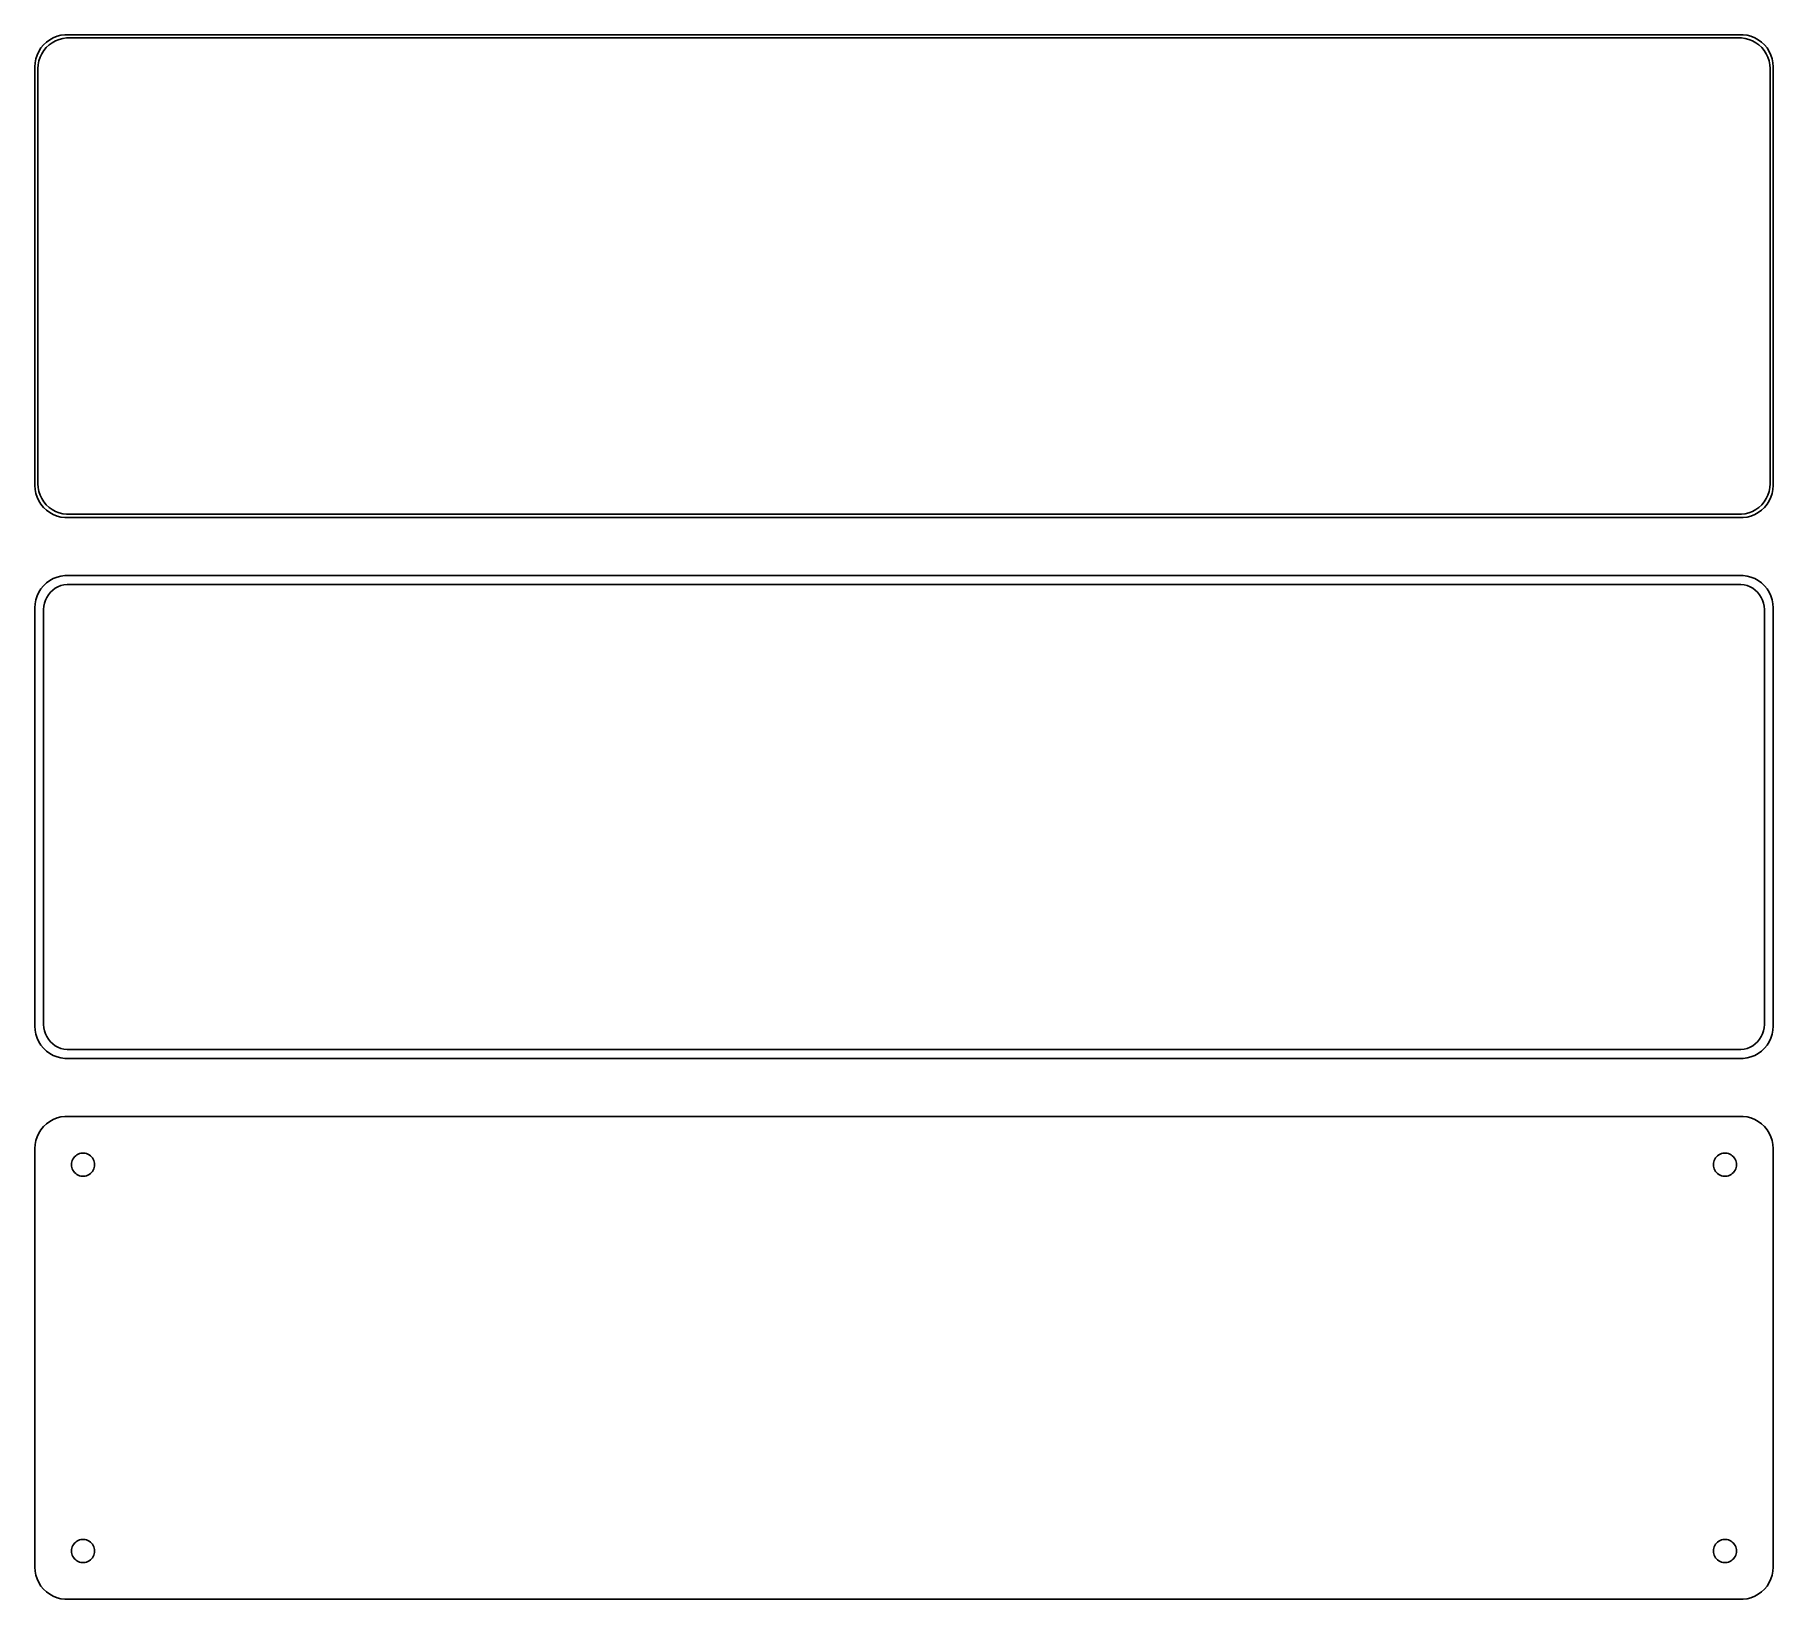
# Model space of a CAD drawing. Header units: metres. Extents: x -135 to 135, y 131 to 373.
import ezdxf

# ---------------------------------------------------------------- set-up
doc = ezdxf.new("R2010")
doc.units = ezdxf.units.M

msp = doc.modelspace()

# ---------------------------------------------------------------- linework, layer by layer
for p, q in [((-132.679, 372.722), (-133.187, 372.353)), ((-132.129, 373.024), (-132.679, 372.722)), ((-131.545, 373.255), (-132.129, 373.024)), ((-131.772, 372.548), (-131.218, 372.768)), ((-130.937, 373.411), (-131.545, 373.255)), ((-131.218, 372.768), (-130.64, 372.916)), ((-130.314, 373.49), (-130.937, 373.411)), ((-130.64, 372.916), (-130.048, 372.991)), ((130.314, 373.49), (-130.314, 373.49)), ((-130.048, 372.991), (130.048, 372.991)), ((130.048, 372.991), (130.64, 372.916)), ((130.937, 373.411), (130.314, 373.49)), ((130.64, 372.916), (131.218, 372.768)), ((131.545, 373.255), (130.937, 373.411)), ((131.218, 372.768), (131.772, 372.548)), ((132.129, 373.024), (131.545, 373.255)), ((132.679, 372.722), (132.129, 373.024)), ((133.187, 372.353), (132.679, 372.722)), ((-134.649, 370.341), (-134.843, 369.743)), ((-134.382, 370.909), (-134.649, 370.341)), ((-134.045, 371.439), (-134.382, 370.909)), ((-134.351, 369.431), (-134.166, 369.999)), ((-134.166, 369.999), (-133.912, 370.538)), ((-133.645, 371.923), (-134.045, 371.439)), ((-133.912, 370.538), (-133.593, 371.042)), ((-133.187, 372.353), (-133.645, 371.923)), ((-133.593, 371.042), (-133.213, 371.502)), ((-133.213, 371.502), (-132.778, 371.91)), ((-132.778, 371.91), (-132.295, 372.261)), ((-132.295, 372.261), (-131.772, 372.548)), ((131.772, 372.548), (132.295, 372.261)), ((132.295, 372.261), (132.778, 371.91)), ((132.778, 371.91), (133.213, 371.502)), ((133.645, 371.923), (133.187, 372.353)), ((133.213, 371.502), (133.593, 371.042)), ((133.593, 371.042), (133.912, 370.538)), ((134.045, 371.439), (133.645, 371.923)), ((133.912, 370.538), (134.166, 369.999)), ((134.382, 370.909), (134.045, 371.439)), ((134.166, 369.999), (134.351, 369.431)), ((134.649, 370.341), (134.382, 370.909)), ((134.843, 369.743), (134.649, 370.341)), ((-134.961, 369.127), (-135, 368.5)), ((-135, 368.5), (-135, 303.5)), ((-134.843, 369.743), (-134.961, 369.127)), ((-134.5, 368.25), (-134.463, 368.845)), ((-134.5, 303.75), (-134.5, 368.25)), ((-134.463, 368.845), (-134.351, 369.431)), ((134.351, 369.431), (134.463, 368.845)), ((134.463, 368.845), (134.5, 368.25)), ((134.5, 368.25), (134.5, 303.75)), ((134.961, 369.127), (134.843, 369.743)), ((135, 368.5), (134.961, 369.127)), ((135, 303.5), (135, 368.5)), ((-135, 303.5), (-134.961, 302.873)), ((-134.961, 302.873), (-134.843, 302.257)), ((-134.463, 303.155), (-134.5, 303.75)), ((-134.351, 302.569), (-134.463, 303.155)), ((-134.166, 302.001), (-134.351, 302.569)), ((134.351, 302.569), (134.166, 302.001)), ((134.463, 303.155), (134.351, 302.569)), ((134.5, 303.75), (134.463, 303.155)), ((134.843, 302.257), (134.961, 302.873)), ((134.961, 302.873), (135, 303.5)), ((-134.843, 302.257), (-134.649, 301.659)), ((-134.649, 301.659), (-134.382, 301.091)), ((-134.382, 301.091), (-134.045, 300.561)), ((-133.912, 301.462), (-134.166, 302.001)), ((-134.045, 300.561), (-133.645, 300.077)), ((-133.593, 300.958), (-133.912, 301.462)), ((-133.645, 300.077), (-133.187, 299.647)), ((-133.213, 300.498), (-133.593, 300.958)), ((-132.778, 300.09), (-133.213, 300.498)), ((-132.295, 299.739), (-132.778, 300.09)), ((-131.772, 299.452), (-132.295, 299.739)), ((132.295, 299.739), (131.772, 299.452)), ((132.778, 300.09), (132.295, 299.739)), ((133.213, 300.498), (132.778, 300.09)), ((133.187, 299.647), (133.645, 300.077)), ((133.593, 300.958), (133.213, 300.498)), ((133.912, 301.462), (133.593, 300.958)), ((133.645, 300.077), (134.045, 300.561)), ((134.166, 302.001), (133.912, 301.462)), ((134.045, 300.561), (134.382, 301.091)), ((134.382, 301.091), (134.649, 301.659)), ((134.649, 301.659), (134.843, 302.257)), ((-133.187, 299.647), (-132.679, 299.278)), ((-132.679, 299.278), (-132.129, 298.976)), ((-132.129, 298.976), (-131.545, 298.745)), ((-131.218, 299.232), (-131.772, 299.452)), ((-131.545, 298.745), (-130.937, 298.589)), ((-130.64, 299.084), (-131.218, 299.232)), ((-130.937, 298.589), (-130.314, 298.51)), ((-130.048, 299.009), (-130.64, 299.084)), ((-130.314, 298.51), (130.314, 298.51)), ((130.048, 299.009), (-130.048, 299.009)), ((130.64, 299.084), (130.048, 299.009)), ((130.314, 298.51), (130.937, 298.589)), ((131.218, 299.232), (130.64, 299.084)), ((130.937, 298.589), (131.545, 298.745)), ((131.772, 299.452), (131.218, 299.232)), ((131.545, 298.745), (132.129, 298.976)), ((132.129, 298.976), (132.679, 299.278)), ((132.679, 299.278), (133.187, 299.647)), ((-132.129, 289.024), (-132.679, 288.722)), ((-131.545, 289.255), (-132.129, 289.024)), ((-130.937, 289.411), (-131.545, 289.255)), ((-130.314, 289.49), (-130.937, 289.411)), ((130.314, 289.49), (-130.314, 289.49)), ((130.937, 289.411), (130.314, 289.49)), ((131.545, 289.255), (130.937, 289.411)), ((132.129, 289.024), (131.545, 289.255)), ((132.679, 288.722), (132.129, 289.024)), ((-134.649, 286.341), (-134.843, 285.743)), ((-134.382, 286.909), (-134.649, 286.341)), ((-134.045, 287.439), (-134.382, 286.909)), ((-133.645, 287.923), (-134.045, 287.439)), ((-133.187, 288.353), (-133.645, 287.923)), ((-132.679, 288.722), (-133.187, 288.353)), ((-133.141, 286.114), (-132.88, 286.524)), ((-132.88, 286.524), (-132.571, 286.899)), ((-132.571, 286.899), (-132.216, 287.231)), ((-132.216, 287.231), (-131.823, 287.517)), ((-131.823, 287.517), (-131.398, 287.751)), ((-131.398, 287.751), (-130.946, 287.93)), ((-130.946, 287.93), (-130.475, 288.051)), ((-130.475, 288.051), (-129.993, 288.112)), ((-129.993, 288.112), (129.993, 288.112)), ((129.993, 288.112), (130.475, 288.051)), ((130.475, 288.051), (130.946, 287.93)), ((130.946, 287.93), (131.398, 287.751)), ((131.398, 287.751), (131.823, 287.517)), ((131.823, 287.517), (132.216, 287.231)), ((132.216, 287.231), (132.571, 286.899)), ((132.571, 286.899), (132.88, 286.524)), ((133.187, 288.353), (132.679, 288.722)), ((132.88, 286.524), (133.141, 286.114)), ((133.645, 287.923), (133.187, 288.353)), ((134.045, 287.439), (133.645, 287.923)), ((134.382, 286.909), (134.045, 287.439)), ((134.649, 286.341), (134.382, 286.909)), ((134.843, 285.743), (134.649, 286.341)), ((-134.961, 285.127), (-135, 284.5)), ((-135, 284.5), (-135, 219.5)), ((-134.843, 285.743), (-134.961, 285.127)), ((-133.619, 284.25), (-133.589, 284.735)), ((-133.619, 219.75), (-133.619, 284.25)), ((-133.589, 284.735), (-133.498, 285.212)), ((-133.498, 285.212), (-133.348, 285.674)), ((-133.348, 285.674), (-133.141, 286.114)), ((133.141, 286.114), (133.348, 285.674)), ((133.348, 285.674), (133.498, 285.212)), ((133.498, 285.212), (133.589, 284.735)), ((133.589, 284.735), (133.619, 284.25)), ((133.619, 284.25), (133.619, 219.75)), ((134.961, 285.127), (134.843, 285.743)), ((135, 284.5), (134.961, 285.127)), ((135, 219.5), (135, 284.5)), ((-135, 219.5), (-134.961, 218.873)), ((-134.961, 218.873), (-134.843, 218.257)), ((-133.589, 219.265), (-133.619, 219.75)), ((-133.498, 218.788), (-133.589, 219.265)), ((-133.348, 218.326), (-133.498, 218.788)), ((133.498, 218.788), (133.348, 218.326)), ((133.589, 219.265), (133.498, 218.788)), ((133.619, 219.75), (133.589, 219.265)), ((134.843, 218.257), (134.961, 218.873)), ((134.961, 218.873), (135, 219.5)), ((-134.843, 218.257), (-134.649, 217.659)), ((-134.649, 217.659), (-134.382, 217.091)), ((-134.382, 217.091), (-134.045, 216.561)), ((-134.045, 216.561), (-133.645, 216.077)), ((-133.645, 216.077), (-133.187, 215.647)), ((-133.141, 217.886), (-133.348, 218.326)), ((-132.88, 217.476), (-133.141, 217.886)), ((-132.571, 217.101), (-132.88, 217.476)), ((-132.216, 216.769), (-132.571, 217.101)), ((-131.823, 216.483), (-132.216, 216.769)), ((-131.398, 216.249), (-131.823, 216.483)), ((-130.946, 216.07), (-131.398, 216.249)), ((-130.475, 215.949), (-130.946, 216.07)), ((130.946, 216.07), (130.475, 215.949)), ((131.398, 216.249), (130.946, 216.07)), ((131.823, 216.483), (131.398, 216.249)), ((132.216, 216.769), (131.823, 216.483)), ((132.571, 217.101), (132.216, 216.769)), ((132.88, 217.476), (132.571, 217.101)), ((133.141, 217.886), (132.88, 217.476)), ((133.348, 218.326), (133.141, 217.886)), ((133.187, 215.647), (133.645, 216.077)), ((133.645, 216.077), (134.045, 216.561)), ((134.045, 216.561), (134.382, 217.091)), ((134.382, 217.091), (134.649, 217.659)), ((134.649, 217.659), (134.843, 218.257)), ((-133.187, 215.647), (-132.679, 215.278)), ((-132.679, 215.278), (-132.129, 214.976)), ((-132.129, 214.976), (-131.545, 214.745)), ((-131.545, 214.745), (-130.937, 214.589)), ((-130.937, 214.589), (-130.314, 214.51)), ((-129.993, 215.888), (-130.475, 215.949)), ((-130.314, 214.51), (130.314, 214.51)), ((129.993, 215.888), (-129.993, 215.888)), ((130.475, 215.949), (129.993, 215.888)), ((130.314, 214.51), (130.937, 214.589)), ((130.937, 214.589), (131.545, 214.745)), ((131.545, 214.745), (132.129, 214.976)), ((132.129, 214.976), (132.679, 215.278)), ((132.679, 215.278), (133.187, 215.647)), ((-131.545, 205.255), (-132.129, 205.024)), ((-130.937, 205.411), (-131.545, 205.255)), ((-130.314, 205.49), (-130.937, 205.411)), ((130.314, 205.49), (-130.314, 205.49)), ((130.937, 205.411), (130.314, 205.49)), ((131.545, 205.255), (130.937, 205.411)), ((132.129, 205.024), (131.545, 205.255)), ((-134.382, 202.909), (-134.649, 202.341)), ((-134.045, 203.439), (-134.382, 202.909)), ((-133.645, 203.923), (-134.045, 203.439)), ((-133.187, 204.353), (-133.645, 203.923)), ((-132.679, 204.722), (-133.187, 204.353)), ((-132.129, 205.024), (-132.679, 204.722)), ((132.679, 204.722), (132.129, 205.024)), ((133.187, 204.353), (132.679, 204.722)), ((133.645, 203.923), (133.187, 204.353)), ((134.045, 203.439), (133.645, 203.923)), ((134.382, 202.909), (134.045, 203.439)), ((134.649, 202.341), (134.382, 202.909)), ((-134.961, 201.127), (-135, 200.5)), ((-135, 200.5), (-135, 135.5)), ((-134.843, 201.743), (-134.961, 201.127)), ((-134.649, 202.341), (-134.843, 201.743)), ((134.843, 201.743), (134.649, 202.341)), ((134.961, 201.127), (134.843, 201.743)), ((135, 200.5), (134.961, 201.127)), ((135, 135.5), (135, 200.5)), ((-129.3, 198), (-129.286, 198.226)), ((-129.286, 197.774), (-129.3, 198)), ((-129.286, 198.226), (-129.243, 198.448)), ((-129.243, 197.552), (-129.286, 197.774)), ((-129.243, 198.448), (-129.174, 198.663)), ((-129.174, 197.337), (-129.243, 197.552)), ((-129.174, 198.663), (-129.077, 198.867)), ((-129.077, 197.133), (-129.174, 197.337)), ((-129.077, 198.867), (-128.956, 199.058)), ((-128.956, 196.942), (-129.077, 197.133)), ((-128.956, 199.058), (-128.812, 199.232)), ((-128.812, 199.232), (-128.647, 199.387)), ((-128.647, 199.387), (-128.464, 199.52)), ((-128.464, 199.52), (-128.266, 199.629)), ((-128.266, 199.629), (-128.056, 199.712)), ((-128.056, 199.712), (-127.837, 199.768)), ((-127.837, 199.768), (-127.613, 199.796)), ((-127.613, 199.796), (-127.387, 199.796)), ((-127.387, 199.796), (-127.163, 199.768)), ((-127.163, 199.768), (-126.944, 199.712)), ((-126.944, 199.712), (-126.734, 199.629)), ((-126.734, 199.629), (-126.536, 199.52)), ((-126.536, 199.52), (-126.353, 199.387)), ((-126.353, 199.387), (-126.188, 199.232)), ((-126.188, 199.232), (-126.044, 199.058)), ((-126.044, 199.058), (-125.923, 198.867)), ((-125.923, 197.133), (-126.044, 196.942)), ((-125.923, 198.867), (-125.826, 198.663)), ((-125.826, 197.337), (-125.923, 197.133)), ((-125.826, 198.663), (-125.757, 198.448)), ((-125.757, 197.552), (-125.826, 197.337)), ((-125.757, 198.448), (-125.714, 198.226)), ((-125.714, 197.774), (-125.757, 197.552)), ((-125.714, 198.226), (-125.7, 198)), ((-125.7, 198), (-125.714, 197.774)), ((125.7, 198), (125.714, 198.226)), ((125.714, 197.774), (125.7, 198)), ((125.714, 198.226), (125.757, 198.448)), ((125.757, 197.552), (125.714, 197.774)), ((125.757, 198.448), (125.826, 198.663)), ((125.826, 197.337), (125.757, 197.552)), ((125.826, 198.663), (125.923, 198.867)), ((125.923, 197.133), (125.826, 197.337)), ((125.923, 198.867), (126.044, 199.058)), ((126.044, 196.942), (125.923, 197.133)), ((126.044, 199.058), (126.188, 199.232)), ((126.188, 199.232), (126.353, 199.387)), ((126.353, 199.387), (126.536, 199.52)), ((126.536, 199.52), (126.734, 199.629)), ((126.734, 199.629), (126.944, 199.712)), ((126.944, 199.712), (127.163, 199.768)), ((127.163, 199.768), (127.387, 199.796)), ((127.387, 199.796), (127.613, 199.796)), ((127.613, 199.796), (127.837, 199.768)), ((127.837, 199.768), (128.056, 199.712)), ((128.056, 199.712), (128.266, 199.629)), ((128.266, 199.629), (128.464, 199.52)), ((128.464, 199.52), (128.647, 199.387)), ((128.647, 199.387), (128.812, 199.232)), ((128.812, 199.232), (128.956, 199.058)), ((128.956, 199.058), (129.077, 198.867)), ((129.077, 197.133), (128.956, 196.942)), ((129.077, 198.867), (129.174, 198.663)), ((129.174, 197.337), (129.077, 197.133)), ((129.174, 198.663), (129.243, 198.448)), ((129.243, 197.552), (129.174, 197.337)), ((129.243, 198.448), (129.286, 198.226)), ((129.286, 197.774), (129.243, 197.552)), ((129.286, 198.226), (129.3, 198)), ((129.3, 198), (129.286, 197.774)), ((-128.812, 196.768), (-128.956, 196.942)), ((-128.647, 196.613), (-128.812, 196.768)), ((-128.464, 196.48), (-128.647, 196.613)), ((-128.266, 196.371), (-128.464, 196.48)), ((-128.056, 196.288), (-128.266, 196.371)), ((-127.837, 196.232), (-128.056, 196.288)), ((-127.613, 196.204), (-127.837, 196.232)), ((-127.387, 196.204), (-127.613, 196.204)), ((-127.163, 196.232), (-127.387, 196.204)), ((-126.944, 196.288), (-127.163, 196.232)), ((-126.734, 196.371), (-126.944, 196.288)), ((-126.536, 196.48), (-126.734, 196.371)), ((-126.353, 196.613), (-126.536, 196.48)), ((-126.188, 196.768), (-126.353, 196.613)), ((-126.044, 196.942), (-126.188, 196.768)), ((126.188, 196.768), (126.044, 196.942)), ((126.353, 196.613), (126.188, 196.768)), ((126.536, 196.48), (126.353, 196.613)), ((126.734, 196.371), (126.536, 196.48)), ((126.944, 196.288), (126.734, 196.371)), ((127.163, 196.232), (126.944, 196.288)), ((127.387, 196.204), (127.163, 196.232)), ((127.613, 196.204), (127.387, 196.204)), ((127.837, 196.232), (127.613, 196.204)), ((128.056, 196.288), (127.837, 196.232)), ((128.266, 196.371), (128.056, 196.288)), ((128.464, 196.48), (128.266, 196.371)), ((128.647, 196.613), (128.464, 196.48)), ((128.812, 196.768), (128.647, 196.613)), ((128.956, 196.942), (128.812, 196.768)), ((-129.3, 138), (-129.286, 138.226)), ((-129.286, 137.774), (-129.3, 138)), ((-129.286, 138.226), (-129.243, 138.448)), ((-129.243, 137.552), (-129.286, 137.774)), ((-129.243, 138.448), (-129.174, 138.663)), ((-129.174, 138.663), (-129.077, 138.867)), ((-129.077, 138.867), (-128.956, 139.058)), ((-128.956, 139.058), (-128.812, 139.232)), ((-128.812, 139.232), (-128.647, 139.387)), ((-128.647, 139.387), (-128.464, 139.52)), ((-128.464, 139.52), (-128.266, 139.629)), ((-128.266, 139.629), (-128.056, 139.712)), ((-128.056, 139.712), (-127.837, 139.768)), ((-127.837, 139.768), (-127.613, 139.796)), ((-127.613, 139.796), (-127.387, 139.796)), ((-127.387, 139.796), (-127.163, 139.768)), ((-127.163, 139.768), (-126.944, 139.712)), ((-126.944, 139.712), (-126.734, 139.629)), ((-126.734, 139.629), (-126.536, 139.52)), ((-126.536, 139.52), (-126.353, 139.387)), ((-126.353, 139.387), (-126.188, 139.232)), ((-126.188, 139.232), (-126.044, 139.058)), ((-126.044, 139.058), (-125.923, 138.867)), ((-125.923, 138.867), (-125.826, 138.663)), ((-125.826, 138.663), (-125.757, 138.448)), ((-125.757, 138.448), (-125.714, 138.226)), ((-125.714, 137.774), (-125.757, 137.552)), ((-125.714, 138.226), (-125.7, 138)), ((-125.7, 138), (-125.714, 137.774)), ((125.7, 138), (125.714, 138.226)), ((125.714, 137.774), (125.7, 138)), ((125.714, 138.226), (125.757, 138.448)), ((125.757, 137.552), (125.714, 137.774)), ((125.757, 138.448), (125.826, 138.663)), ((125.826, 138.663), (125.923, 138.867)), ((125.923, 138.867), (126.044, 139.058)), ((126.044, 139.058), (126.188, 139.232)), ((126.188, 139.232), (126.353, 139.387)), ((126.353, 139.387), (126.536, 139.52)), ((126.536, 139.52), (126.734, 139.629)), ((126.734, 139.629), (126.944, 139.712)), ((126.944, 139.712), (127.163, 139.768)), ((127.163, 139.768), (127.387, 139.796)), ((127.387, 139.796), (127.613, 139.796)), ((127.613, 139.796), (127.837, 139.768)), ((127.837, 139.768), (128.056, 139.712)), ((128.056, 139.712), (128.266, 139.629)), ((128.266, 139.629), (128.464, 139.52)), ((128.464, 139.52), (128.647, 139.387)), ((128.647, 139.387), (128.812, 139.232)), ((128.812, 139.232), (128.956, 139.058)), ((128.956, 139.058), (129.077, 138.867)), ((129.077, 138.867), (129.174, 138.663)), ((129.174, 138.663), (129.243, 138.448)), ((129.243, 138.448), (129.286, 138.226)), ((129.286, 137.774), (129.243, 137.552)), ((129.286, 138.226), (129.3, 138)), ((129.3, 138), (129.286, 137.774)), ((-135, 135.5), (-134.961, 134.873)), ((-129.174, 137.337), (-129.243, 137.552)), ((-129.077, 137.133), (-129.174, 137.337)), ((-128.956, 136.942), (-129.077, 137.133)), ((-128.812, 136.768), (-128.956, 136.942)), ((-128.647, 136.613), (-128.812, 136.768)), ((-128.464, 136.48), (-128.647, 136.613)), ((-128.266, 136.371), (-128.464, 136.48)), ((-128.056, 136.288), (-128.266, 136.371)), ((-127.837, 136.232), (-128.056, 136.288)), ((-127.613, 136.204), (-127.837, 136.232)), ((-127.387, 136.204), (-127.613, 136.204)), ((-127.163, 136.232), (-127.387, 136.204)), ((-126.944, 136.288), (-127.163, 136.232)), ((-126.734, 136.371), (-126.944, 136.288)), ((-126.536, 136.48), (-126.734, 136.371)), ((-126.353, 136.613), (-126.536, 136.48)), ((-126.188, 136.768), (-126.353, 136.613)), ((-126.044, 136.942), (-126.188, 136.768)), ((-125.923, 137.133), (-126.044, 136.942)), ((-125.826, 137.337), (-125.923, 137.133)), ((-125.757, 137.552), (-125.826, 137.337)), ((125.826, 137.337), (125.757, 137.552)), ((125.923, 137.133), (125.826, 137.337)), ((126.044, 136.942), (125.923, 137.133)), ((126.188, 136.768), (126.044, 136.942)), ((126.353, 136.613), (126.188, 136.768)), ((126.536, 136.48), (126.353, 136.613)), ((126.734, 136.371), (126.536, 136.48)), ((126.944, 136.288), (126.734, 136.371)), ((127.163, 136.232), (126.944, 136.288)), ((127.387, 136.204), (127.163, 136.232)), ((127.613, 136.204), (127.387, 136.204)), ((127.837, 136.232), (127.613, 136.204)), ((128.056, 136.288), (127.837, 136.232)), ((128.266, 136.371), (128.056, 136.288)), ((128.464, 136.48), (128.266, 136.371)), ((128.647, 136.613), (128.464, 136.48)), ((128.812, 136.768), (128.647, 136.613)), ((128.956, 136.942), (128.812, 136.768)), ((129.077, 137.133), (128.956, 136.942)), ((129.174, 137.337), (129.077, 137.133)), ((129.243, 137.552), (129.174, 137.337)), ((134.961, 134.873), (135, 135.5)), ((-134.961, 134.873), (-134.843, 134.257)), ((-134.843, 134.257), (-134.649, 133.659)), ((-134.649, 133.659), (-134.382, 133.091)), ((-134.382, 133.091), (-134.045, 132.561)), ((-134.045, 132.561), (-133.645, 132.077)), ((133.645, 132.077), (134.045, 132.561)), ((134.045, 132.561), (134.382, 133.091)), ((134.382, 133.091), (134.649, 133.659)), ((134.649, 133.659), (134.843, 134.257)), ((134.843, 134.257), (134.961, 134.873)), ((-133.645, 132.077), (-133.187, 131.647)), ((-133.187, 131.647), (-132.679, 131.278)), ((-132.679, 131.278), (-132.129, 130.976)), ((-132.129, 130.976), (-131.545, 130.745)), ((-131.545, 130.745), (-130.937, 130.589)), ((-130.937, 130.589), (-130.314, 130.51)), ((-130.314, 130.51), (130.314, 130.51)), ((130.314, 130.51), (130.937, 130.589)), ((130.937, 130.589), (131.545, 130.745)), ((131.545, 130.745), (132.129, 130.976)), ((132.129, 130.976), (132.679, 131.278)), ((132.679, 131.278), (133.187, 131.647)), ((133.187, 131.647), (133.645, 132.077))]:
    msp.add_line(p, q)

doc.saveas('drawing.dxf')
